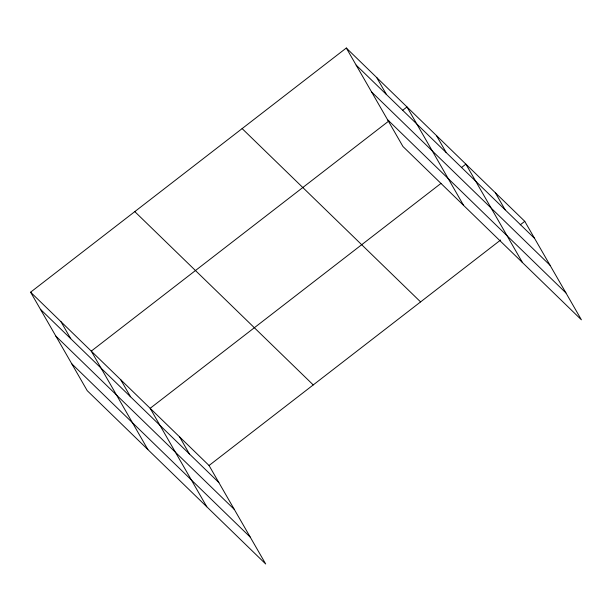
<?xml version="1.0" encoding="UTF-8"?>
<svg xmlns="http://www.w3.org/2000/svg" width="612" height="612" viewBox="0 0 612 612"><rect width="100%" height="100%" fill="white"/><g stroke="black" fill="none" stroke-linecap="round" stroke-linejoin="round"><path stroke-width="0.92" d="M30.6 292.192L209.052 465.502L265.685 563.981L87.225 390.67L30.6 292.192L346.315 48.019L524.775 221.33L581.4 319.808L402.948 146.498L346.315 48.019M388.872 120.962L91.272 351.112L147.905 449.598M402.459 110.451L406.995 106.947L463.621 205.425M440.969 183.409L150.162 408.311L206.795 506.79M461.356 167.642L465.885 164.138L522.51 262.617M209.052 465.502L500.616 240.019M520.246 224.833L524.775 221.33M356.13 65.079L534.582 238.397M371.576 91.945L550.035 265.264M387.495 119.631L565.947 292.941M242.13 128.596L420.582 301.907M134.785 211.614L313.245 384.925M40.415 309.251L218.867 482.562M55.86 336.118L234.312 509.436M71.78 363.803L250.232 537.114M495.33 192.734L505.137 209.801M436.44 135.543L446.247 152.602M376.655 77.479L386.47 94.546M179.607 436.907L189.422 453.966M120.717 379.715L130.532 396.775M60.94 321.652L70.747 338.711"/></g></svg>
